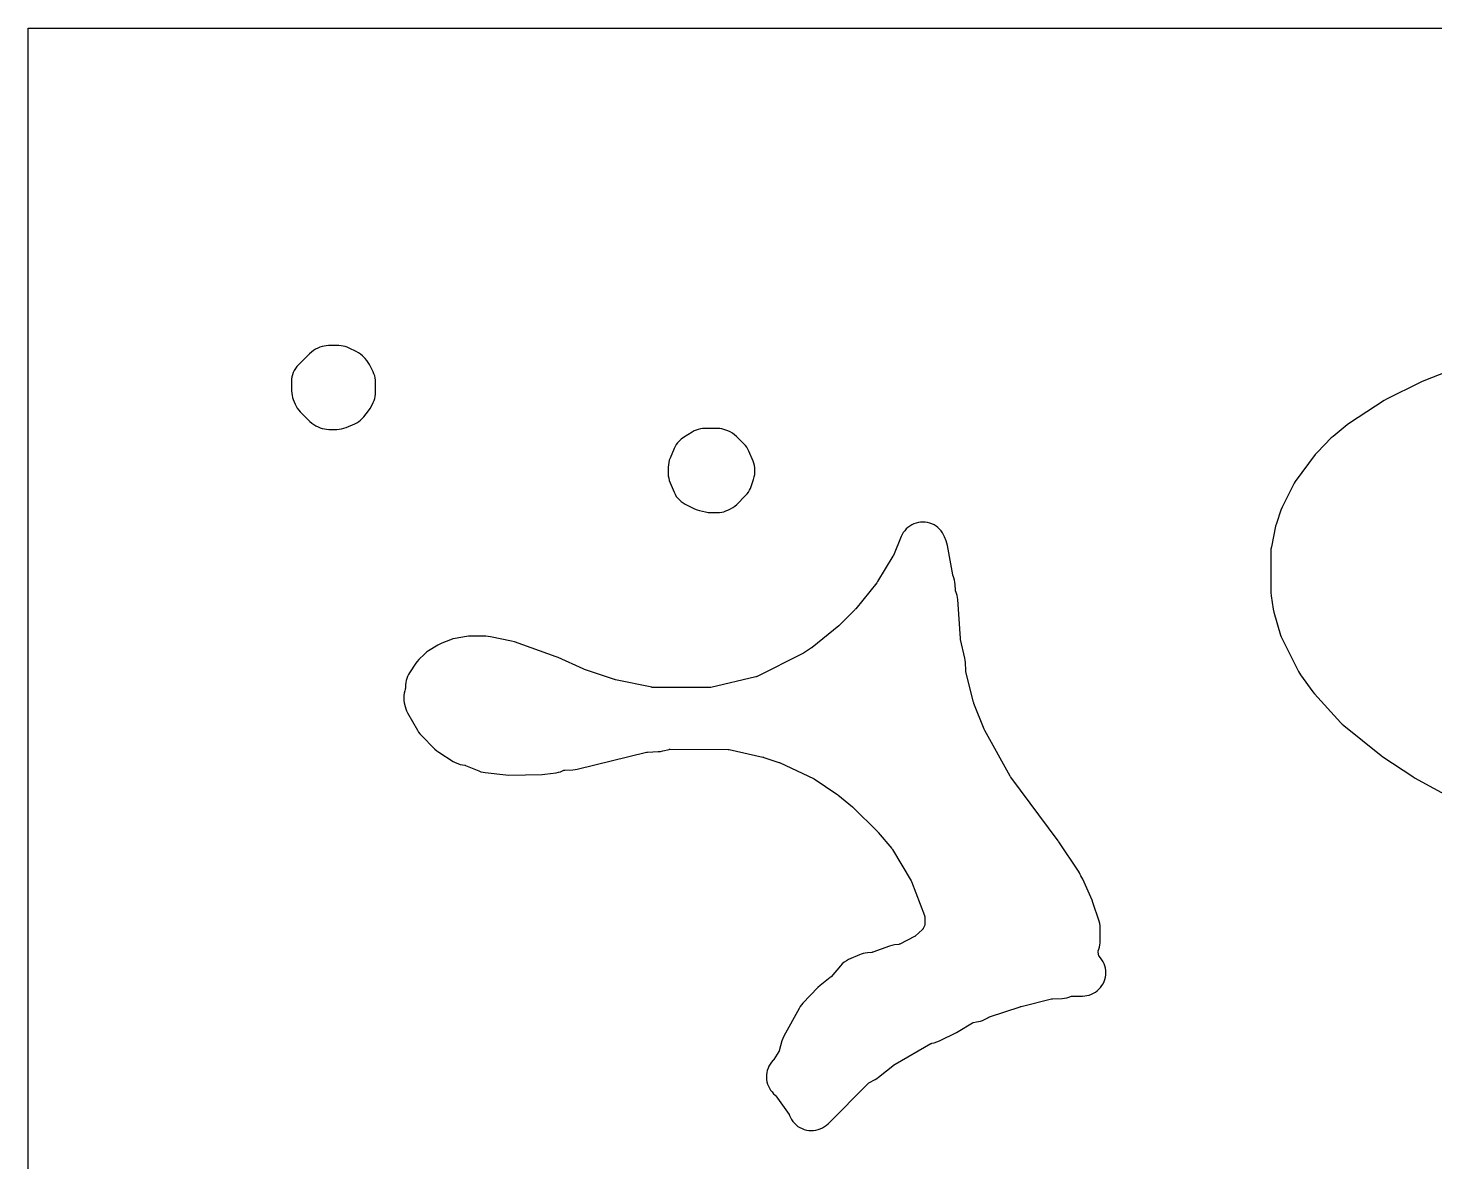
# Model space of a CAD drawing. Header units: millimetres. Extents: x 0 to 300, y 0 to 300.
# Drawn here: x 0 to 150, y 179.1 to 300 of the extents above; entities that cross this region are included whole.
import ezdxf

# ---------------------------------------------------------------- set-up
doc = ezdxf.new("R2010")
doc.units = ezdxf.units.MM
doc.layers.add('CUT', color=7, linetype='CONTINUOUS')

msp = doc.modelspace()

# ---------------------------------------------------------------- linework, layer by layer
at = {"layer": 'CUT'}
for points in [[(299.9386, 0), (0.0614, 0), (0.0029, 0.0029), (0, 0.0614), (0, 299.9386), (0.0029, 299.9971), (0.0614, 300), (299.9386, 300), (299.9971, 299.9971), (300, 299.9386), (300, 0.0614), (299.9971, 0.0029)], [(28.0921, 262.5516), (28.0819, 262.3035), (28.0907, 261.3072), (28.1039, 261.0719), (28.1392, 260.8388), (28.1963, 260.6101), (28.2747, 260.3877), (28.4697, 259.9081), (28.575, 259.682), (28.7024, 259.4675), (28.8505, 259.2668), (29.0178, 259.0818), (30.0366, 258.0631), (30.2359, 257.8841), (30.4531, 257.7275), (30.6859, 257.595), (30.9337, 257.471), (31.1471, 257.3765), (31.3683, 257.3022), (31.5956, 257.2489), (31.8267, 257.2171), (32.0599, 257.2069), (32.9192, 257.2095), (33.1695, 257.2229), (33.4172, 257.2612), (33.6598, 257.3242), (33.8949, 257.4111), (34.8186, 257.8063), (35.0405, 257.9145), (35.2507, 258.044), (35.447, 258.1937), (35.6276, 258.3619), (35.7907, 258.5472), (36.3086, 259.1973), (36.4693, 259.4239), (36.604, 259.667), (36.8025, 260.0779), (36.8918, 260.2862), (36.9618, 260.5017), (37.012, 260.7226), (37.042, 260.9472), (37.0516, 261.1736), (37.0483, 262.2334), (37.0371, 262.4621), (37.005, 262.6888), (36.9523, 262.9116), (36.8794, 263.1287), (36.787, 263.3381), (36.4007, 264.1155), (36.2676, 264.3504), (36.11, 264.5696), (35.9297, 264.7706), (35.6636, 265.0367), (35.456, 265.2223), (35.2291, 265.3837), (34.9857, 265.5188), (34.226, 265.8868), (34.0189, 265.9759), (33.8046, 266.0459), (33.5848, 266.0963), (33.3614, 266.1268), (33.1361, 266.1369), (32.0216, 266.1369), (31.7901, 266.1262), (31.5607, 266.0941), (31.3351, 266.0408), (31.1155, 265.9669), (30.9037, 265.8731), (30.6512, 265.7468), (30.4188, 265.6147), (30.2019, 265.4585), (30.0029, 265.28), (28.8156, 264.0948), (28.6488, 263.9108), (28.501, 263.7112), (28.3738, 263.4979), (28.2684, 263.273), (28.1858, 263.0388), (28.1268, 262.7976)], [(69.1165, 250.0677), (69.2699, 249.8676), (69.4427, 249.6839), (69.633, 249.5186), (69.8391, 249.3734), (70.0587, 249.2496), (71.0695, 248.7453), (71.3295, 248.6335), (71.6004, 248.5518), (72.2115, 248.4046), (72.5045, 248.3523), (72.8016, 248.3352), (73.5051, 248.3366), (73.7348, 248.3476), (73.9624, 248.3797), (74.1862, 248.4325), (74.4041, 248.5057), (74.6144, 248.5986), (74.8988, 248.7402), (75.1337, 248.8735), (75.3528, 249.0313), (75.5537, 249.2118), (76.506, 250.1656), (76.6598, 250.3344), (76.7976, 250.5165), (76.9181, 250.7105), (77.0205, 250.9146), (77.1038, 251.1272), (77.3585, 251.8762), (77.431, 252.1341), (77.4756, 252.3982), (77.4916, 252.6656), (77.4926, 252.8366), (77.4812, 253.0911), (77.444, 253.3431), (77.3813, 253.59), (77.2938, 253.8293), (76.8495, 254.8756), (76.7453, 255.0915), (76.6209, 255.2965), (76.4774, 255.4887), (76.3161, 255.6661), (75.524, 256.4583), (75.3178, 256.6428), (75.0926, 256.8034), (74.851, 256.9381), (74.6172, 257.052), (74.4092, 257.1419), (74.1938, 257.2126), (73.973, 257.2635), (73.7484, 257.2942), (73.522, 257.3044), (72.1399, 257.3042), (71.9073, 257.2933), (71.6767, 257.2609), (71.4501, 257.2071), (71.2296, 257.1324), (71.0169, 257.0376), (70.8139, 256.9233), (69.8773, 256.3371), (69.637, 256.1662), (69.4185, 255.9682), (69.4075, 255.957), (69.2521, 255.7828), (69.1135, 255.5949), (68.9931, 255.3949), (68.8918, 255.1846), (68.4511, 254.1476), (68.365, 253.9131), (68.3028, 253.6711), (68.265, 253.4241), (68.252, 253.1746), (68.2507, 252.4897), (68.2629, 252.2378), (68.3005, 251.9884), (68.363, 251.7441), (68.4498, 251.5073), (68.8739, 250.509), (68.9841, 250.2822)], [(40.2652, 227.4215), (40.3519, 227.1973), (40.4596, 226.9824), (41.5059, 225.1251), (41.6244, 224.935), (41.7596, 224.7563), (41.9102, 224.5905), (43.3702, 223.1203), (43.572, 222.9381), (43.7924, 222.7789), (45.3114, 221.8026), (45.55, 221.6671), (45.8019, 221.5586), (46.0643, 221.4784), (46.3339, 221.4274), (46.5504, 221.3987), (46.5669, 221.3961), (46.6022, 221.3882), (46.6368, 221.377), (46.6519, 221.3711), (48.0494, 220.781), (48.2763, 220.6978), (48.5102, 220.637), (48.7489, 220.599), (50.9349, 220.3589), (51.2506, 220.3443), (54.802, 220.4051), (55.099, 220.4279), (56.3106, 220.5941), (56.5355, 220.6355), (56.7557, 220.6973), (56.9694, 220.7789), (57.1289, 220.8484), (57.1449, 220.855), (57.1804, 220.8666), (57.2169, 220.8716), (57.2344, 220.8727), (58.0659, 220.9075), (58.3129, 220.9302), (58.5563, 220.9772), (65.9188, 222.7815), (65.9372, 222.7855), (66.0176, 222.7969), (66.0364, 222.7981), (67.1714, 222.8438), (67.4242, 222.8669), (67.6734, 222.9155), (68.3458, 223.0825), (68.3508, 223.0836), (68.3992, 223.0917), (68.4245, 223.0937), (68.4473, 223.0942), (74.6332, 223.0688), (74.6535, 223.0682), (74.7408, 223.0583), (74.7607, 223.0544), (78.3478, 222.2505), (78.4065, 222.2357), (78.4645, 222.218), (80.0517, 221.6883), (80.1139, 221.6656), (80.1748, 221.6394), (83.7355, 219.9922), (83.74, 219.99), (83.8068, 219.9528), (83.8214, 219.9435), (86.2423, 218.3167), (86.2887, 218.2839), (86.3334, 218.2489), (87.8987, 216.965), (87.9415, 216.9282), (87.9825, 216.8893), (90.5768, 214.3138), (90.6149, 214.2742), (90.6511, 214.2329), (92.0989, 212.5032), (92.102, 212.4993), (92.1468, 212.4368), (92.156, 212.422), (94.1534, 209.0724), (94.1561, 209.0676), (94.1929, 208.9924), (94.2001, 208.9748), (95.5762, 205.3627), (95.5832, 205.3427), (95.5945, 205.2985), (95.6008, 205.2533), (95.6019, 205.2321), (95.6215, 204.4257), (95.6215, 204.408), (95.6189, 204.37), (95.6057, 204.3344), (95.5983, 204.3182), (95.4318, 203.9731), (95.4238, 203.9575), (95.4043, 203.9252), (95.3791, 203.8971), (95.3665, 203.8849), (94.5957, 203.1714), (94.5827, 203.1599), (94.5529, 203.1371), (94.5209, 203.117), (94.5061, 203.109), (92.9389, 202.3153), (92.934, 202.3129), (92.8888, 202.2945), (92.8604, 202.2885), (92.8361, 202.285), (92.3951, 202.2314), (92.1108, 202.18), (91.8342, 202.0961), (90.0661, 201.4462), (90.0493, 201.4405), (90.0125, 201.4308), (89.975, 201.4246), (89.9573, 201.4229), (89.4873, 201.39), (89.2675, 201.3648), (89.0508, 201.3203), (88.8389, 201.2568), (88.6335, 201.1748), (87.4914, 200.6594), (87.2495, 200.534), (87.0227, 200.383), (86.8137, 200.2082), (86.6249, 200.0116), (85.6111, 198.8337), (85.5995, 198.8209), (85.546, 198.7692), (85.5328, 198.7581), (84.4504, 197.8884), (84.2197, 197.6781), (82.6017, 196.006), (82.4524, 195.837), (82.3188, 195.6553), (82.2022, 195.4622), (80.5908, 192.5002), (80.4711, 192.2474), (80.3803, 191.9828), (80.0898, 190.9503), (80.0844, 190.9329), (80.0701, 190.8963), (80.0524, 190.8612), (80.0429, 190.8455), (79.5049, 189.9989), (79.4946, 189.9835), (79.4698, 189.952), (79.4176, 189.8975), (79.2568, 189.7125), (79.1148, 189.5126), (78.9931, 189.2997), (78.8929, 189.076), (78.815, 188.8435), (78.7603, 188.6045), (78.7293, 188.3613), (78.7222, 188.1162), (78.7392, 187.8716), (78.7801, 187.6298), (78.8444, 187.3932), (78.9316, 187.1641), (79.0409, 186.9446), (79.1711, 186.7368), (79.321, 186.5428), (79.4892, 186.3645), (79.6551, 186.205), (79.6675, 186.1925), (79.7172, 186.135), (79.7277, 186.1208), (81.1333, 184.1436), (81.1363, 184.1392), (81.1624, 184.0953), (81.1738, 184.0714), (81.1827, 184.0495), (81.1847, 184.0441), (81.2844, 183.815), (81.4064, 183.597), (81.5495, 183.3923), (81.7124, 183.2029), (81.8933, 183.0306), (82.0906, 182.8773), (82.3021, 182.7445), (82.5259, 182.6334), (82.7596, 182.5452), (83.001, 182.4808), (83.2476, 182.4408), (83.4969, 182.4256), (83.7465, 182.4353), (83.9939, 182.47), (84.2366, 182.5291), (84.4722, 182.6122), (84.6984, 182.7183), (84.9128, 182.8465), (85.1133, 182.9955), (85.298, 183.1637), (89.5556, 187.4504), (89.5685, 187.4628), (89.5981, 187.4874), (89.6299, 187.5091), (89.6454, 187.5181), (90.3141, 187.8863), (90.4911, 187.9935), (90.6586, 188.115), (92.3779, 189.4739), (92.3817, 189.4768), (92.4414, 189.5175), (92.4555, 189.526), (96.2599, 191.6992), (96.2759, 191.7079), (96.3119, 191.724), (96.3492, 191.7365), (96.3669, 191.741), (96.6188, 191.7992), (96.8992, 191.8815), (97.168, 191.9959), (98.9826, 192.8969), (99.1642, 192.9966), (100.7033, 193.927), (100.7202, 193.9366), (100.7579, 193.9544), (100.7985, 193.964), (100.8176, 193.967), (101.1348, 194.0081), (101.3526, 194.0462), (101.5662, 194.1033), (101.7739, 194.1791), (101.9741, 194.273), (102.4136, 194.5033), (102.4181, 194.5056), (102.4894, 194.5363), (102.506, 194.5422), (105.7807, 195.6343), (105.825, 195.6481), (105.8698, 195.6602), (109.1229, 196.4702), (109.1416, 196.4743), (109.2235, 196.4861), (109.2426, 196.4873), (110.2727, 196.5288), (110.5092, 196.5496), (110.7427, 196.5928), (110.9711, 196.6579), (111.2519, 196.7526), (111.2712, 196.7585), (111.3135, 196.7679), (111.3566, 196.7727), (111.3767, 196.7733), (112.4207, 196.7765), (112.6645, 196.7892), (112.9058, 196.8256), (113.1424, 196.8853), (113.3721, 196.9678), (113.5927, 197.0724), (113.802, 197.1979), (113.9981, 197.3433), (114.179, 197.5071), (114.3432, 197.6877), (114.4889, 197.8835), (114.6148, 198.0926), (114.7198, 198.3129), (114.8027, 198.5424), (114.8629, 198.779), (114.8998, 199.0203), (114.9129, 199.264), (114.9022, 199.5078), (114.8678, 199.7494), (114.81, 199.9866), (114.7293, 200.2169), (114.6266, 200.4383), (114.5028, 200.6486), (114.359, 200.8459), (114.2072, 201.0164), (114.2031, 201.0215), (114.1885, 201.0613), (114.1832, 201.0803), (114.0856, 201.4709), (114.0815, 201.4892), (114.0757, 201.529), (114.0861, 201.5679), (114.0922, 201.5857), (114.1672, 201.7842), (114.2383, 202.0026), (114.2892, 202.2266), (114.3192, 202.4543), (114.3282, 202.6838), (114.3195, 203.9861), (114.3042, 204.2459), (114.262, 204.5028), (114.1933, 204.7539), (113.5272, 206.7694), (113.4411, 206.9932), (112.4552, 209.2303), (112.3668, 209.4108), (112.2642, 209.5837), (112.26, 209.5901), (112.1955, 209.7321), (112.1037, 209.914), (111.9975, 210.0878), (109.9025, 213.2208), (109.8681, 213.2688), (109.8241, 213.3323), (104.8022, 220.1008), (104.758, 220.1646), (104.718, 220.2312), (102.0046, 225.106), (101.9697, 225.1737), (101.9392, 225.2436), (100.8542, 227.9606), (100.8268, 228.0368), (100.8046, 228.1146), (99.9955, 231.364), (99.9915, 231.3823), (99.9798, 231.4623), (99.9785, 231.481), (99.9392, 232.3597), (99.9195, 232.5805), (99.8803, 232.7987), (99.4291, 234.7963), (99.4282, 234.801), (99.4172, 234.8738), (99.4157, 234.8904), (99.124, 239.0727), (99.0995, 239.2885), (99.0564, 239.5013), (98.995, 239.7096), (98.9157, 239.9118), (98.8958, 239.9567), (98.8891, 239.9727), (98.8771, 240.0083), (98.872, 240.045), (98.8708, 240.0626), (98.8427, 240.675), (98.8208, 240.9097), (98.7768, 241.1413), (98.7113, 241.3677), (98.6247, 241.5869), (98.6187, 241.6002), (98.6061, 241.6344), (98.5965, 241.6696), (98.5932, 241.6856), (98.0322, 244.8277), (97.9748, 245.0753), (97.8926, 245.3158), (97.7207, 245.7461), (97.618, 245.9704), (97.4936, 246.1835), (97.3489, 246.3833), (97.1851, 246.5679), (97.004, 246.7354), (96.8072, 246.8843), (96.5967, 247.013), (96.3745, 247.1204), (96.1429, 247.2053), (95.9039, 247.267), (95.6601, 247.3048), (95.4138, 247.3185), (95.1672, 247.3077), (94.923, 247.2727), (94.6834, 247.2138), (94.4507, 247.1316), (94.2273, 247.0269), (94.0154, 246.9006), (93.8169, 246.754), (93.6338, 246.5886), (93.4679, 246.406), (93.3208, 246.2079), (93.194, 245.9962), (93.0886, 245.7731), (92.2589, 243.7647), (92.2569, 243.7602), (92.2234, 243.6934), (92.2149, 243.6787), (90.5714, 240.9784), (90.5285, 240.9129), (90.4814, 240.8504), (88.2423, 238.0713), (88.2021, 238.024), (88.1595, 237.9789), (86.546, 236.3556), (86.5, 236.3117), (86.4517, 236.2703), (83.6094, 233.9638), (83.5637, 233.9285), (83.5164, 233.8955), (82.6748, 233.3382), (82.6136, 233.3003), (82.5503, 233.2662), (77.7232, 230.8499), (77.703, 230.8406), (77.6127, 230.808), (77.5912, 230.8024), (72.7844, 229.6908), (72.7633, 229.6865), (72.671, 229.6761), (72.6495, 229.6755), (66.6183, 229.6866), (66.5989, 229.6871), (66.5157, 229.6959), (66.4966, 229.6994), (62.6408, 230.5133), (62.5747, 230.5292), (62.5096, 230.5489), (59.3115, 231.6163), (59.2515, 231.6381), (59.1928, 231.6631), (56.5252, 232.8842), (56.3164, 232.9687), (51.8619, 234.54), (51.5341, 234.6311), (49.2877, 235.0933), (49.045, 235.131), (48.7998, 235.1446), (47.1749, 235.155), (46.9556, 235.1467), (46.7379, 235.1193), (45.5341, 234.9137), (45.2864, 234.8583), (45.0457, 234.7781), (44.1034, 234.4101), (43.8951, 234.3176), (43.6961, 234.2065), (42.7072, 233.5938), (42.4781, 233.4334), (42.2683, 233.2484), (41.6651, 232.6535), (41.497, 232.4702), (41.3478, 232.2712), (40.6675, 231.262), (40.5485, 231.0667), (40.4478, 230.8614), (40.3663, 230.6477), (40.3047, 230.4274), (40.2634, 230.2024), (40.2429, 229.9746), (40.2256, 229.5816), (40.2252, 229.5763), (40.2189, 229.5258), (40.2132, 229.5001), (40.2068, 229.4773), (40.1623, 229.334), (40.0979, 229.0796), (40.0604, 228.8198), (40.0504, 228.5575), (40.0679, 228.2956), (40.1128, 228.037), (40.2005, 227.653)]]:
    msp.add_lwpolyline(points, close=True, dxfattribs=at)
msp.add_lwpolyline([(157.8818, 265.9443), (148.6393, 262.3104), (148.4342, 262.2189), (144.8388, 260.4177), (144.6003, 260.2813), (140.8914, 257.881), (140.6592, 257.711), (139.15, 256.4665), (138.9596, 256.2922), (137.4744, 254.7846), (137.244, 254.515), (135.1181, 251.6355), (134.9985, 251.458), (134.8944, 251.2709), (133.7104, 248.9086), (133.5749, 248.5827), (133.1012, 247.1692), (133.0239, 246.8836), (132.5651, 244.676), (132.5259, 244.4231), (132.5128, 244.1675), (132.5124, 239.8113), (132.5394, 239.4449), (132.7458, 238.0509), (132.8237, 237.7009), (133.5498, 235.2729), (133.6206, 235.0687), (133.7088, 234.8713), (135.451, 231.3863), (135.5517, 231.2042), (135.6672, 231.0312), (136.9853, 229.2236), (137.1558, 229.0145), (139.9906, 225.8976), (140.1298, 225.7562), (140.2798, 225.6263), (144.2881, 222.4247), (144.4568, 222.3011), (147.634, 220.1725), (147.8291, 220.0543), (159.5901, 213.6447)], dxfattribs=at)

doc.saveas('drawing.dxf')
